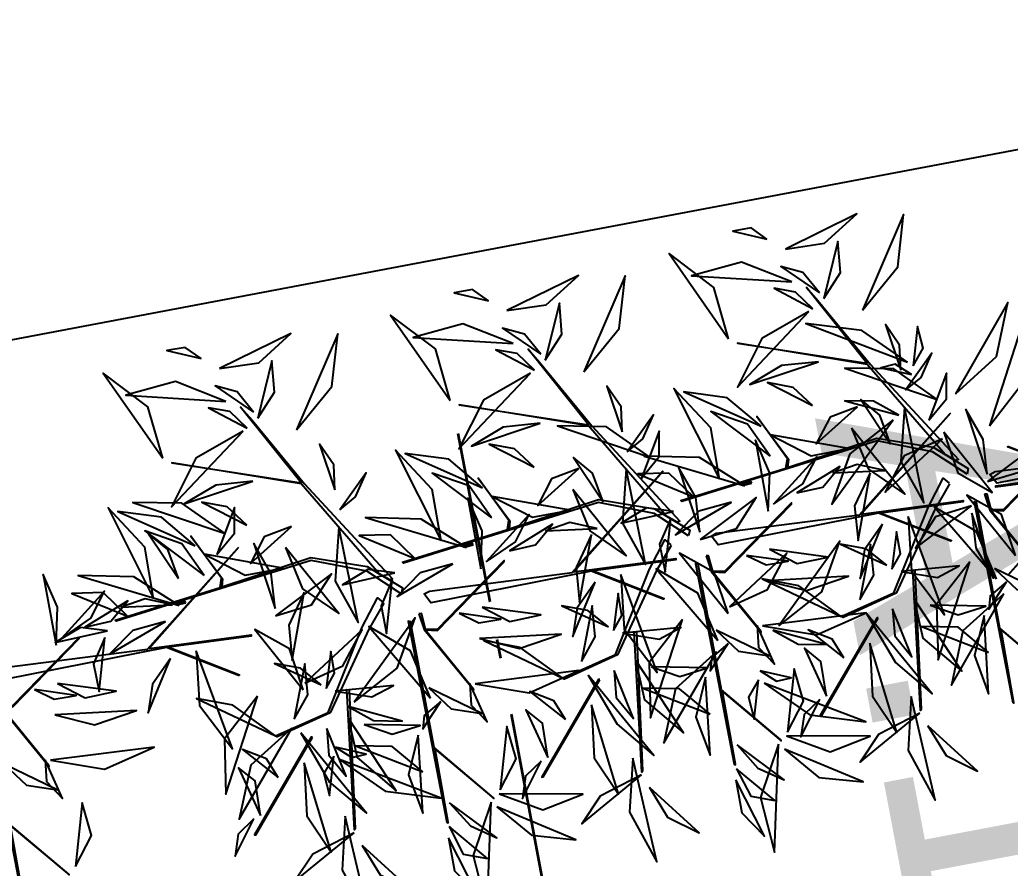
# Model space of a CAD drawing. Header units: centimetres. Extents: x 197412 to 267601, y -375791 to -305433.
# Drawn here: x 216574 to 218407, y -372605 to -371034 of the extents above; entities that cross this region are included whole.
import ezdxf

# ---------------------------------------------------------------- set-up
doc = ezdxf.new("R2010")
doc.units = ezdxf.units.CM
doc.linetypes.add('Style de ligne -6', pattern=[1.04164, 0.625, -0.20828, 0.06943, -0.13893])
doc.layers.add('3-BAT C-Niveau 0', color=250, linetype='Continuous')
doc.styles.add('Futura Std Book', font='')
doc.styles.get('Futura Std Book').set_extended_font_data('Futura Std Book')

# ---------------------------------------------------------------- blocks, each defined once
blk = doc.blocks.new('Groupe-227-1')
at = {"linetype": 'Continuous', "flags": 128}
for points in [[(13536.97, -49998.42), (13530.61, -49994.26), (13520.32, -49992.26), (13484.22, -50003.48), (13484.02, -50003.3), (13503.47, -49997.26), (13503.74, -49995.55), (13498.06, -49987.74), (13503.91, -49995.65), (13503.76, -49997.15), (13520.28, -49991.72), (13530.67, -49993.39), (13532.9, -49994.77), (13518.46, -49978.07), (13494.52, -49974.18), (13518.45, -49977.88), (13507.26, -49963.86), (13509.37, -49966.27), (13519.09, -49978.08), (13535.37, -49995.69), (13534.87, -49995.88), (13532.9, -49994.77), (13537.2, -49997.36)], [(13483.8, -50009.13), (13477.43, -50004.97), (13467.14, -50002.97), (13431.04, -50014.19), (13430.84, -50014.02), (13450.29, -50007.97), (13450.57, -50006.27), (13444.88, -49998.45), (13450.73, -50006.36), (13450.58, -50007.86), (13467.1, -50002.43), (13477.5, -50004.1), (13479.72, -50005.48), (13465.28, -49988.78), (13441.34, -49984.9), (13465.28, -49988.59), (13454.08, -49974.57), (13456.19, -49976.99), (13465.92, -49988.79), (13482.2, -50006.4), (13481.69, -50006.59), (13479.72, -50005.48), (13484.03, -50008.07)], [(13585.46, -49975.71), (13568.92, -49994.4), (13587.81, -49991.88), (13587.79, -49992.12), (13572.57, -49994.19), (13585.64, -49999.31), (13585.48, -49999.4), (13572.14, -49994.25), (13542.47, -50000.08), (13541.2, -49998.47), (13542.17, -49997.92), (13568.63, -49994.51), (13585.27, -49975.88)], [(13532.28, -49986.42), (13515.74, -50005.11), (13534.64, -50002.6), (13534.62, -50002.84), (13519.39, -50004.9), (13532.46, -50010.02), (13532.3, -50010.11), (13518.96, -50004.96), (13489.29, -50010.79), (13488.02, -50009.18), (13489, -50008.63), (13515.45, -50005.22), (13532.09, -49986.59)], [(13540.22, -50002.12), (13541.22, -50005.07), (13550.38, -50016.24), (13550.35, -50016.06), (13541.4, -50005.11), (13543.71, -50005.21), (13555.99, -49992.55), (13556.03, -49992.29), (13543.63, -50005.03), (13541.45, -50004.98), (13540.69, -50002.11)], [(13453.69, -50000.56), (13437.15, -50019.26), (13456.05, -50016.74), (13456.03, -50016.98), (13440.8, -50019.04), (13453.87, -50024.17), (13453.71, -50024.26), (13440.37, -50019.1), (13410.7, -50024.93), (13409.43, -50023.32), (13410.41, -50022.77), (13436.86, -50019.37), (13453.5, -50000.74)], [(13487.04, -50012.83), (13488.05, -50015.78), (13497.21, -50026.95), (13497.18, -50026.78), (13488.22, -50015.82), (13490.54, -50015.93), (13502.81, -50003.27), (13502.86, -50003), (13490.46, -50015.75), (13488.28, -50015.69), (13487.52, -50012.82)], [(13528.46, -50041.93), (13528.34, -50042.16), (13526.93, -50016.18), (13527.31, -50016.2)], [(13408.45, -50026.98), (13409.46, -50029.93), (13418.62, -50041.1), (13418.59, -50040.92), (13409.63, -50029.97), (13411.95, -50030.07), (13424.22, -50017.41), (13424.27, -50017.15), (13411.87, -50029.89), (13409.69, -50029.83), (13408.93, -50026.97)], [(13520.52, -50025), (13520.33, -50024.99), (13509.81, -50043.08), (13510.08, -50043.05)], [(13475.29, -50052.64), (13475.17, -50052.87), (13473.75, -50026.89), (13474.14, -50026.91)], [(13467.35, -50035.71), (13467.16, -50035.7), (13456.64, -50053.79), (13456.9, -50053.76)]]:
    blk.add_lwpolyline(points, close=True, dxfattribs=at)
for points in [[(13533.73, -50000.18), (13530.99, -50004.97), (13523.84, -50020.45), (13514.04, -50024.92), (13513.7, -50024.75), (13523.44, -50020.39), (13529.74, -50004.61), (13532.55, -49999.16), (13533.68, -50000.08)], [(13545.63, -50040.7), (13543.28, -50027.22), (13554.1, -50036.34), (13554.05, -50036.2), (13543.07, -50026.91), (13538.72, -50003.65), (13538.27, -50003.52), (13545.41, -50040.69), (13545.66, -50040.81), (13545.64, -50040.74)], [(13480.55, -50010.89), (13477.81, -50015.68), (13470.66, -50031.16), (13460.87, -50035.63), (13460.52, -50035.46), (13470.27, -50031.1), (13476.57, -50015.32), (13479.38, -50009.87), (13480.5, -50010.79)], [(13492.46, -50051.41), (13490.1, -50037.93), (13500.92, -50047.06), (13500.87, -50046.91), (13489.89, -50037.62), (13485.54, -50014.36), (13485.09, -50014.23), (13492.24, -50051.4), (13492.48, -50051.52), (13492.46, -50051.45)], [(13413.87, -50065.56), (13411.51, -50052.08), (13422.33, -50061.2), (13422.28, -50061.06), (13411.3, -50051.77), (13406.95, -50028.5), (13406.5, -50028.38), (13413.65, -50065.55), (13413.89, -50065.66), (13413.87, -50065.59)]]:
    blk.add_lwpolyline(points, dxfattribs=at)
at = {"linetype": 'Continuous'}
for points in [[(13503.35, -49956.72, -212.86), (13510.62, -49955.66, -209.91), (13516.58, -49950.25, -208.14), (13516.58, -49950.25, -208.14), (13503.35, -49956.72, -212.86)], [(13503.35, -49956.72, -212.86), (13510.62, -49955.66, -209.91), (13516.58, -49950.25, -208.14), (13516.58, -49950.25, -208.14), (13503.35, -49956.72, -212.86)], [(13517.6, -49968.08, -223.66), (13524.15, -49960.06, -222.36), (13525.22, -49950.31, -219.58), (13525.22, -49950.31, -219.58), (13517.6, -49968.08, -223.66)], [(13499.95, -49954.89, -211.21), (13497, -49952.83, -209.03), (13493.62, -49953.41, -206.71), (13493.62, -49953.41, -206.71), (13499.95, -49954.89, -211.21)], [(13499.95, -49954.89, -211.21), (13497, -49952.83, -209.03), (13493.62, -49953.41, -206.71), (13493.62, -49953.41, -206.71), (13499.95, -49954.89, -211.21)], [(13510.46, -49965.91, -232.48), (13513.53, -49961.11, -232.45), (13513.06, -49955.34, -231.83), (13513.06, -49955.34, -231.83), (13510.46, -49965.91, -232.48)], [(13492.84, -49973.34, -215.07), (13490.11, -49963.82, -213.8), (13481.84, -49957.58, -214.42), (13481.84, -49957.58, -214.42), (13492.84, -49973.34, -215.07)], [(13504.52, -49962.82, -228.35), (13495.21, -49959.15, -229.1), (13486, -49961.68, -232.12), (13486, -49961.68, -232.12), (13504.52, -49962.82, -228.35)], [(13450.17, -49967.43, -212.86), (13457.44, -49966.37, -209.91), (13463.4, -49960.96, -208.14), (13463.4, -49960.96, -208.14), (13450.17, -49967.43, -212.86)], [(13450.17, -49967.43, -212.86), (13457.44, -49966.37, -209.91), (13463.4, -49960.96, -208.14), (13463.4, -49960.96, -208.14), (13450.17, -49967.43, -212.86)], [(13464.42, -49978.79, -223.66), (13470.98, -49970.77, -222.36), (13472.05, -49961.02, -219.58), (13472.05, -49961.02, -219.58), (13464.42, -49978.79, -223.66)], [(13509.65, -49964.81, -232.75), (13506.59, -49961.07, -233.5), (13502.53, -49959.97, -235.42), (13502.53, -49959.97, -235.42), (13509.65, -49964.81, -232.75)], [(13446.78, -49965.6, -211.21), (13443.83, -49963.54, -209.03), (13440.44, -49964.12, -206.71), (13440.44, -49964.12, -206.71), (13446.78, -49965.6, -211.21)], [(13446.78, -49965.6, -211.21), (13443.83, -49963.54, -209.03), (13440.44, -49964.12, -206.71), (13440.44, -49964.12, -206.71), (13446.78, -49965.6, -211.21)], [(13508.44, -49967.78, -229.3), (13505.25, -49964.69, -228.25), (13501.3, -49963.99, -226.49), (13501.3, -49963.99, -226.49), (13508.44, -49967.78, -229.3)], [(13457.29, -49976.62, -232.48), (13460.35, -49971.82, -232.45), (13459.88, -49966.05, -231.83), (13459.88, -49966.05, -231.83), (13457.29, -49976.62, -232.48)], [(13439.66, -49984.05, -215.07), (13436.93, -49974.54, -213.8), (13428.66, -49968.29, -214.42), (13428.66, -49968.29, -214.42), (13439.66, -49984.05, -215.07)], [(13507.72, -49968.32, -228.97), (13499, -49973.32, -227.8), (13494.47, -49982.32, -227.09), (13494.47, -49982.32, -227.09), (13507.72, -49968.32, -228.97)], [(13583, -49973.15, -207.25), (13574.95, -49967.53, -205.29), (13565.88, -49967.36, -201.98), (13565.88, -49967.36, -201.98), (13583, -49973.15, -207.25)], [(13581.42, -49977, -215.21), (13584.69, -49973.05, -213.09), (13584.69, -49968.32, -210.46), (13584.69, -49968.32, -210.46), (13581.42, -49977, -215.21)], [(13451.34, -49973.53, -228.35), (13442.04, -49969.86, -229.1), (13432.82, -49972.39, -232.12), (13432.82, -49972.39, -232.12), (13451.34, -49973.53, -228.35)], [(13456.47, -49975.52, -232.75), (13453.41, -49971.78, -233.5), (13449.36, -49970.68, -235.42), (13449.36, -49970.68, -235.42), (13456.47, -49975.52, -232.75)], [(13524.7, -49979.18, -172.05), (13524.49, -49974.54, -171.7), (13521.87, -49970.7, -172.02), (13521.87, -49970.7, -172.02), (13524.7, -49979.18, -172.05)], [(13524.7, -49979.18, -172.05), (13524.49, -49974.54, -171.7), (13521.87, -49970.7, -172.02), (13521.87, -49970.7, -172.02), (13524.7, -49979.18, -172.05)], [(13574.33, -49981.43, -210.84), (13572.37, -49976.1, -209.98), (13568.83, -49973.21, -207.2), (13568.83, -49973.21, -207.2), (13574.33, -49981.43, -210.84)], [(13455.26, -49978.49, -229.3), (13452.07, -49975.4, -228.25), (13448.13, -49974.7, -226.49), (13448.13, -49974.7, -226.49), (13455.26, -49978.49, -229.3)], [(13525.59, -49982.88, -171.59), (13528.5, -49980.49, -169.03), (13530.46, -49976.03, -167.96), (13530.46, -49976.03, -167.96), (13525.59, -49982.88, -171.59)], [(13592.22, -49987.02, -200.44), (13591.51, -49980.61, -199.26), (13588.27, -49975, -200.49), (13588.27, -49975, -200.49), (13592.22, -49987.02, -200.44)], [(13509.5, -49977.59, -196.26), (13502.64, -49978.31, -195.05), (13496.78, -49981.79, -196.39), (13496.78, -49981.79, -196.39), (13509.5, -49977.59, -196.26)], [(13529.83, -49983.86, -207.25), (13521.77, -49978.24, -205.29), (13512.7, -49978.07, -201.98), (13512.7, -49978.07, -201.98), (13529.83, -49983.86, -207.25)], [(13454.54, -49979.03, -228.97), (13445.82, -49984.03, -227.8), (13441.3, -49993.04, -227.09), (13441.3, -49993.04, -227.09), (13454.54, -49979.03, -228.97)], [(13528.24, -49987.72, -215.21), (13531.51, -49983.76, -213.09), (13531.51, -49979.03, -210.46), (13531.51, -49979.03, -210.46), (13528.24, -49987.72, -215.21)], [(13471.53, -49989.89, -172.05), (13471.31, -49985.25, -171.7), (13468.7, -49981.42, -172.02), (13468.7, -49981.42, -172.02), (13471.53, -49989.89, -172.05)], [(13471.53, -49989.89, -172.05), (13471.31, -49985.25, -171.7), (13468.7, -49981.42, -172.02), (13468.7, -49981.42, -172.02), (13471.53, -49989.89, -172.05)], [(13508.38, -49985.73, -195.33), (13504.78, -49982.34, -195.1), (13500.05, -49981.46, -194.26), (13500.05, -49981.46, -194.26), (13508.38, -49985.73, -195.33)], [(13551.69, -49993.82, -183.78), (13551.98, -49986.79, -183.14), (13549.33, -49980.73, -184.94), (13549.33, -49980.73, -184.94), (13551.69, -49993.82, -183.78)], [(13592.29, -49988.37, -200.73), (13598.98, -49986.36, -197.34), (13602.69, -49980.57, -193.77), (13602.69, -49980.57, -193.77), (13592.29, -49988.37, -200.73)], [(13592.29, -49988.37, -200.73), (13598.98, -49986.36, -197.34), (13602.69, -49980.57, -193.77), (13602.69, -49980.57, -193.77), (13592.29, -49988.37, -200.73)], [(13491.16, -49999.33, -194.97), (13489.54, -49989.83, -192.57), (13482.74, -49982.53, -191.31), (13482.74, -49982.53, -191.31), (13491.16, -49999.33, -194.97)], [(13498.85, -49989.55, -201.48), (13492.59, -49984.25, -202.35), (13484.55, -49983.18, -201.76), (13484.55, -49983.18, -201.76), (13498.85, -49989.55, -201.48)], [(13521.15, -49992.14, -210.84), (13519.2, -49986.81, -209.98), (13515.65, -49983.92, -207.2), (13515.65, -49983.92, -207.2), (13521.15, -49992.14, -210.84)], [(13552.7, -49992.55, -176.88), (13558.12, -49988.82, -176.9), (13560.68, -49983.78, -174.04), (13560.68, -49983.78, -174.04), (13552.7, -49992.55, -176.88)], [(13573.26, -49986.32, -223.21), (13568.16, -49985.23, -222.61), (13563.73, -49986.76, -220.88), (13563.73, -49986.76, -220.88), (13573.26, -49986.32, -223.21)], [(13573.26, -49986.32, -223.21), (13568.16, -49985.23, -222.61), (13563.73, -49986.76, -220.88), (13563.73, -49986.76, -220.88), (13573.26, -49986.32, -223.21)], [(13472.42, -49993.59, -171.59), (13475.33, -49991.2, -169.03), (13477.28, -49986.74, -167.96), (13477.28, -49986.74, -167.96), (13472.42, -49993.59, -171.59)], [(13500.53, -49995.08, -207.16), (13496.36, -49989.15, -205.48), (13489.54, -49986.81, -203.83), (13489.54, -49986.81, -203.83), (13500.53, -49995.08, -207.16)], [(13500.53, -49995.08, -207.16), (13496.36, -49989.15, -205.48), (13489.54, -49986.81, -203.83), (13489.54, -49986.81, -203.83), (13500.53, -49995.08, -207.16)], [(13516.68, -49985.97, -184.69), (13511.62, -49987.88, -183.17), (13509.05, -49992.8, -181.63), (13509.05, -49992.8, -181.63), (13516.68, -49985.97, -184.69)], [(13525.41, -49986.01, -176.08), (13524.74, -49996.09, -174.79), (13529, -50003.72, -170.69), (13529, -50003.72, -170.69), (13525.41, -49986.01, -176.08)], [(13539.04, -49997.73, -200.44), (13538.34, -49991.32, -199.26), (13535.09, -49985.71, -200.49), (13535.09, -49985.71, -200.49), (13539.04, -49997.73, -200.44)], [(13557.01, -49990.47, -161.32), (13561.83, -49989.39, -161.24), (13564.94, -49985.57, -160.95), (13564.94, -49985.57, -160.95), (13557.01, -49990.47, -161.32)], [(13456.33, -49988.3, -196.26), (13449.46, -49989.02, -195.05), (13443.61, -49992.5, -196.39), (13443.61, -49992.5, -196.39), (13456.33, -49988.3, -196.26)], [(13515.57, -49989.87, -205.3), (13518.72, -49997.51, -204.92), (13525.44, -50002.1, -203.9), (13525.44, -50002.1, -203.9), (13515.57, -49989.87, -205.3)], [(13597.45, -50002.06, -210.57), (13594.86, -49994.49, -206.9), (13588.49, -49990.9, -202.54), (13588.49, -49990.9, -202.54), (13597.45, -50002.06, -210.57)], [(13451.24, -49998.01, -207.25), (13443.18, -49992.39, -205.29), (13434.11, -49992.22, -201.98), (13434.11, -49992.22, -201.98), (13451.24, -49998.01, -207.25)], [(13455.21, -49996.44, -195.33), (13451.6, -49993.05, -195.1), (13446.88, -49992.17, -194.26), (13446.88, -49992.17, -194.26), (13455.21, -49996.44, -195.33)], [(13498.52, -50004.53, -183.78), (13498.8, -49997.5, -183.14), (13496.15, -49991.44, -184.94), (13496.15, -49991.44, -184.94), (13498.52, -50004.53, -183.78)], [(13500.6, -49991.12, -188.89), (13508.1, -49994.99, -185.79), (13515.05, -49993.68, -181.22), (13515.05, -49993.68, -181.22), (13500.6, -49991.12, -188.89)], [(13539.11, -49999.08, -200.73), (13545.81, -49997.07, -197.34), (13549.51, -49991.29, -193.77), (13549.51, -49991.29, -193.77), (13539.11, -49999.08, -200.73)], [(13539.11, -49999.08, -200.73), (13545.81, -49997.07, -197.34), (13549.51, -49991.29, -193.77), (13549.51, -49991.29, -193.77), (13539.11, -49999.08, -200.73)], [(13437.98, -50010.04, -194.97), (13436.36, -50000.54, -192.57), (13429.56, -49993.24, -191.31), (13429.56, -49993.24, -191.31), (13437.98, -50010.04, -194.97)], [(13445.67, -50000.26, -201.48), (13439.41, -49994.97, -202.35), (13431.37, -49993.89, -201.76), (13431.37, -49993.89, -201.76), (13445.67, -50000.26, -201.48)], [(13449.65, -50001.86, -215.21), (13452.92, -49997.91, -213.09), (13452.92, -49993.18, -210.46), (13452.92, -49993.18, -210.46), (13449.65, -50001.86, -215.21)], [(13499.53, -50003.26, -176.88), (13504.94, -49999.53, -176.9), (13507.5, -49994.49, -174.04), (13507.5, -49994.49, -174.04), (13499.53, -50003.26, -176.88)], [(13495.87, -50000.59, -206.43), (13487.47, -49995.31, -204.4), (13477.21, -49995.05, -204.36), (13477.21, -49995.05, -204.36), (13495.87, -50000.59, -206.43)], [(13495.87, -50000.59, -206.43), (13487.47, -49995.31, -204.4), (13477.21, -49995.05, -204.36), (13477.21, -49995.05, -204.36), (13495.87, -50000.59, -206.43)], [(13503.83, -50001.19, -161.32), (13508.65, -50000.1, -161.24), (13511.77, -49996.28, -160.95), (13511.77, -49996.28, -160.95), (13503.83, -50001.19, -161.32)], [(13520.08, -49997.03, -223.21), (13514.98, -49995.94, -222.61), (13510.55, -49997.47, -220.88), (13510.55, -49997.47, -220.88), (13520.08, -49997.03, -223.21)], [(13520.08, -49997.03, -223.21), (13514.98, -49995.94, -222.61), (13510.55, -49997.47, -220.88), (13510.55, -49997.47, -220.88), (13520.08, -49997.03, -223.21)], [(13572.85, -49996.27, -228.81), (13569.53, -50001.01, -229.15), (13568.72, -50006.33, -227.32), (13568.72, -50006.33, -227.32), (13572.85, -49996.27, -228.81)], [(13577.62, -49994.86, -225.36), (13578.25, -50004.98, -224.7), (13584.33, -50013.02, -224), (13584.33, -50013.02, -224), (13577.62, -49994.86, -225.36)], [(13447.36, -50005.79, -207.16), (13443.18, -49999.87, -205.48), (13436.36, -49997.52, -203.83), (13436.36, -49997.52, -203.83), (13447.36, -50005.79, -207.16)], [(13447.36, -50005.79, -207.16), (13443.18, -49999.87, -205.48), (13436.36, -49997.52, -203.83), (13436.36, -49997.52, -203.83), (13447.36, -50005.79, -207.16)], [(13442.56, -50006.29, -210.84), (13440.61, -50000.95, -209.98), (13437.06, -49998.07, -207.2), (13437.06, -49998.07, -207.2), (13442.56, -50006.29, -210.84)], [(13463.51, -49996.68, -184.69), (13458.44, -49998.59, -183.17), (13455.88, -50003.51, -181.63), (13455.88, -50003.51, -181.63), (13463.51, -49996.68, -184.69)], [(13472.23, -49996.72, -176.08), (13471.56, -50006.8, -174.79), (13475.82, -50014.43, -170.69), (13475.82, -50014.43, -170.69), (13472.23, -49996.72, -176.08)], [(13486.33, -50002.59, -194.21), (13481.8, -49998.21, -192.81), (13476.04, -49998.36, -190.06), (13476.04, -49998.36, -190.06), (13486.33, -50002.59, -194.21)], [(13486.33, -50002.59, -194.21), (13481.8, -49998.21, -192.81), (13476.04, -49998.36, -190.06), (13476.04, -49998.36, -190.06), (13486.33, -50002.59, -194.21)], [(13519.02, -49998.15, -185.42), (13516.16, -50004.25, -185.31), (13516.8, -50010.72, -184.01), (13516.8, -50010.72, -184.01), (13519.02, -49998.15, -185.42)], [(13460.45, -50011.88, -200.44), (13459.75, -50005.46, -199.26), (13456.5, -49999.85, -200.49), (13456.5, -49999.85, -200.49), (13460.45, -50011.88, -200.44)], [(13497.12, -50000.07, -203.84), (13497.01, -49999.85, -203.87), (13495.33, -50000.3, -202.04), (13495.43, -50000.51, -202.02), (13497.12, -50000.07, -203.84)], [(13553.65, -50015.06, -204.31), (13561.64, -50008.76, -204.16), (13564.99, -49999.43, -202.67), (13564.99, -49999.43, -202.67), (13553.65, -50015.06, -204.31)], [(13447.42, -50001.83, -188.89), (13454.92, -50005.7, -185.79), (13461.88, -50004.4, -181.22), (13461.88, -50004.4, -181.22), (13447.42, -50001.83, -188.89)], [(13462.4, -50000.58, -205.3), (13465.55, -50008.22, -204.92), (13472.26, -50012.81, -203.9), (13472.26, -50012.81, -203.9), (13462.4, -50000.58, -205.3)], [(13544.27, -50012.77, -210.57), (13541.69, -50005.2, -206.9), (13535.31, -50001.61, -202.54), (13535.31, -50001.61, -202.54), (13544.27, -50012.77, -210.57)], [(13544.52, -50011.55, -217.22), (13551.6, -50008.36, -219.34), (13555.13, -50001.65, -221.55), (13555.13, -50001.65, -221.55), (13544.52, -50011.55, -217.22)], [(13551.94, -50000.91, -186.16), (13557.07, -50003.55, -185.75), (13562.81, -50002.34, -185.13), (13562.81, -50002.34, -185.13), (13551.94, -50000.91, -186.16)], [(13493.36, -50003.57, -199.98), (13487.33, -50005.24, -200.36), (13483.02, -50009.62, -199.46), (13483.02, -50009.62, -199.46), (13493.36, -50003.57, -199.98)], [(13547.72, -50002.04, -197.01), (13551.32, -50003.8, -196.39), (13555.39, -50003.11, -196.61), (13555.39, -50003.11, -196.61), (13547.72, -50002.04, -197.01)], [(13589, -50003.21, -220.85), (13582.85, -50011.13, -221.31), (13583.13, -50021.39, -222.56), (13583.13, -50021.39, -222.56), (13589, -50003.21, -220.85)], [(13419.93, -50018.68, -183.78), (13420.21, -50011.64, -183.14), (13417.56, -50005.59, -184.94), (13417.56, -50005.59, -184.94), (13419.93, -50018.68, -183.78)], [(13460.52, -50013.23, -200.73), (13467.22, -50011.21, -197.34), (13470.92, -50005.43, -193.77), (13470.92, -50005.43, -193.77), (13460.52, -50013.23, -200.73)], [(13460.52, -50013.23, -200.73), (13467.22, -50011.21, -197.34), (13470.92, -50005.43, -193.77), (13470.92, -50005.43, -193.77), (13460.52, -50013.23, -200.73)], [(13482.63, -50005.29, -183.73), (13477.63, -50004.65, -181.29), (13472.95, -50007.47, -179.52), (13472.95, -50007.47, -179.52), (13482.63, -50005.29, -183.73)], [(13524.45, -50005.57, -225.36), (13525.08, -50015.69, -224.7), (13531.16, -50023.73, -224), (13531.16, -50023.73, -224), (13524.45, -50005.57, -225.36)], [(13542.41, -50017.77, -178.9), (13538.7, -50009, -176.01), (13530.97, -50004.52, -172.29), (13530.97, -50004.52, -172.29), (13542.41, -50017.77, -178.9)], [(13542.41, -50017.77, -178.9), (13538.7, -50009, -176.01), (13530.97, -50004.52, -172.29), (13530.97, -50004.52, -172.29), (13542.41, -50017.77, -178.9)], [(13442.7, -50011.3, -206.43), (13434.29, -50006.02, -204.4), (13424.04, -50005.76, -204.36), (13424.04, -50005.76, -204.36), (13442.7, -50011.3, -206.43)], [(13442.7, -50011.3, -206.43), (13434.29, -50006.02, -204.4), (13424.04, -50005.76, -204.36), (13424.04, -50005.76, -204.36), (13442.7, -50011.3, -206.43)], [(13482.14, -50006.54, -183.47), (13480.06, -50011.38, -183.7), (13481.07, -50016.5, -184.07), (13481.07, -50016.5, -184.07), (13482.14, -50006.54, -183.47)], [(13482.14, -50006.54, -183.47), (13480.06, -50011.38, -183.7), (13481.07, -50016.5, -184.07), (13481.07, -50016.5, -184.07), (13482.14, -50006.54, -183.47)], [(13519.67, -50006.99, -228.81), (13516.35, -50011.72, -229.15), (13515.54, -50017.04, -227.32), (13515.54, -50017.04, -227.32), (13519.67, -50006.99, -228.81)], [(13551.45, -50006.73, -247.3), (13558.81, -50008.56, -244.69), (13566.57, -50005.91, -243.35), (13566.57, -50005.91, -243.35), (13551.45, -50006.73, -247.3)], [(13551.45, -50006.73, -247.3), (13558.81, -50008.56, -244.69), (13566.57, -50005.91, -243.35), (13566.57, -50005.91, -243.35), (13551.45, -50006.73, -247.3)], [(13420.94, -50017.41, -176.88), (13426.35, -50013.68, -176.9), (13428.91, -50008.63, -174.04), (13428.91, -50008.63, -174.04), (13420.94, -50017.41, -176.88)], [(13433.15, -50013.3, -194.21), (13428.62, -50008.93, -192.81), (13422.87, -50009.07, -190.06), (13422.87, -50009.07, -190.06), (13433.15, -50013.3, -194.21)], [(13433.15, -50013.3, -194.21), (13428.62, -50008.93, -192.81), (13422.87, -50009.07, -190.06), (13422.87, -50009.07, -190.06), (13433.15, -50013.3, -194.21)], [(13465.84, -50008.86, -185.42), (13462.98, -50014.96, -185.31), (13463.62, -50021.43, -184.01), (13463.62, -50021.43, -184.01), (13465.84, -50008.86, -185.42)], [(13523.06, -50015.97, -202.35), (13524.65, -50013.15, -200.21), (13523.94, -50009.1, -199.09), (13523.94, -50009.1, -199.09), (13523.06, -50015.97, -202.35)], [(13595.3, -50009.15, -220.09), (13587.7, -50016.02, -220.53), (13585.6, -50026.03, -219.34), (13585.6, -50026.03, -219.34), (13595.3, -50009.15, -220.09)], [(13425.24, -50015.33, -161.32), (13430.06, -50014.24, -161.24), (13433.18, -50010.43, -160.95), (13433.18, -50010.43, -160.95), (13425.24, -50015.33, -161.32)], [(13441.49, -50011.18, -223.21), (13436.39, -50010.08, -222.61), (13431.96, -50011.61, -220.88), (13431.96, -50011.61, -220.88), (13441.49, -50011.18, -223.21)], [(13441.49, -50011.18, -223.21), (13436.39, -50010.08, -222.61), (13431.96, -50011.61, -220.88), (13431.96, -50011.61, -220.88), (13441.49, -50011.18, -223.21)], [(13443.94, -50010.79, -203.84), (13443.84, -50010.56, -203.87), (13442.16, -50011.01, -202.04), (13442.26, -50011.22, -202.02), (13443.94, -50010.79, -203.84)], [(13494.55, -50012.75, -197.01), (13498.14, -50014.52, -196.39), (13502.21, -50013.82, -196.61), (13502.21, -50013.82, -196.61), (13494.55, -50012.75, -197.01)], [(13498.76, -50011.62, -186.16), (13503.9, -50014.26, -185.75), (13509.63, -50013.05, -185.13), (13509.63, -50013.05, -185.13), (13498.76, -50011.62, -186.16)], [(13522.16, -50015.27, -202.12), (13518.33, -50012.23, -201.54), (13513.54, -50011.36, -202.14), (13513.54, -50011.36, -202.14), (13522.16, -50015.27, -202.12)], [(13517.15, -50021.67, -199.77), (13519.71, -50017.1, -197.57), (13519.13, -50011.39, -196.35), (13519.13, -50011.39, -196.35), (13517.15, -50021.67, -199.77)], [(13550.66, -50015.1, -179.52), (13560.65, -50016.77, -178.73), (13569.83, -50012.65, -177.91), (13569.83, -50012.65, -177.91), (13550.66, -50015.1, -179.52)], [(13440.19, -50014.28, -199.98), (13434.15, -50015.95, -200.36), (13429.84, -50020.33, -199.46), (13429.84, -50020.33, -199.46), (13440.19, -50014.28, -199.98)], [(13475.06, -50029.2, -204.31), (13483.05, -50022.91, -204.16), (13486.4, -50013.57, -202.67), (13486.4, -50013.57, -202.67), (13475.06, -50029.2, -204.31)], [(13535.82, -50013.92, -220.85), (13529.67, -50021.85, -221.31), (13529.95, -50032.1, -222.56), (13529.95, -50032.1, -222.56), (13535.82, -50013.92, -220.85)], [(13429.45, -50016, -183.73), (13424.46, -50015.36, -181.29), (13419.77, -50018.19, -179.52), (13419.77, -50018.19, -179.52), (13429.45, -50016, -183.73)], [(13465.68, -50026.92, -210.57), (13463.1, -50019.35, -206.9), (13456.72, -50015.76, -202.54), (13456.72, -50015.76, -202.54), (13465.68, -50026.92, -210.57)], [(13465.93, -50025.69, -217.22), (13473.01, -50022.51, -219.34), (13476.54, -50015.79, -221.55), (13476.54, -50015.79, -221.55), (13465.93, -50025.69, -217.22)], [(13489.23, -50028.48, -178.9), (13485.52, -50019.71, -176.01), (13477.8, -50015.23, -172.29), (13477.8, -50015.23, -172.29), (13489.23, -50028.48, -178.9)], [(13489.23, -50028.48, -178.9), (13485.52, -50019.71, -176.01), (13477.8, -50015.23, -172.29), (13477.8, -50015.23, -172.29), (13489.23, -50028.48, -178.9)], [(13498.27, -50017.44, -247.3), (13505.63, -50019.27, -244.69), (13513.39, -50016.62, -243.35), (13513.39, -50016.62, -243.35), (13498.27, -50017.44, -247.3)], [(13498.27, -50017.44, -247.3), (13505.63, -50019.27, -244.69), (13513.39, -50016.62, -243.35), (13513.39, -50016.62, -243.35), (13498.27, -50017.44, -247.3)], [(13524.77, -50016.43, -198.87), (13531.51, -50017.54, -195.41), (13535.51, -50015.4, -190.33), (13535.51, -50015.4, -190.33), (13524.77, -50016.43, -198.87)], [(13542.08, -50015.86, -207.06), (13546.19, -50019.74, -208.24), (13551.9, -50020.6, -209.24), (13551.9, -50020.6, -209.24), (13542.08, -50015.86, -207.06)], [(13549.67, -50015.02, -179.83), (13549.92, -50019.06, -178.67), (13552.89, -50022.16, -177.99), (13552.89, -50022.16, -177.99), (13549.67, -50015.02, -179.83)], [(13552.56, -50015.86, -204.62), (13557.24, -50018.49, -205.07), (13562.55, -50018.56, -204.23), (13562.55, -50018.56, -204.23), (13552.56, -50015.86, -204.62)], [(13428.96, -50017.25, -183.47), (13426.88, -50022.09, -183.7), (13427.9, -50027.21, -184.07), (13427.9, -50027.21, -184.07), (13428.96, -50017.25, -183.47)], [(13428.96, -50017.25, -183.47), (13426.88, -50022.09, -183.7), (13427.9, -50027.21, -184.07), (13427.9, -50027.21, -184.07), (13428.96, -50017.25, -183.47)], [(13513.7, -50024.75, -197.23), (13505.82, -50019.08, -194.28), (13499.08, -50017.81, -188.42), (13499.08, -50017.81, -188.42), (13513.7, -50024.75, -197.23)], [(13544.28, -50018.35, -177.75), (13541.25, -50020.94, -175.38), (13540.99, -50023.42, -172.12), (13540.99, -50023.42, -172.12), (13544.28, -50018.35, -177.75)], [(13445.86, -50019.72, -225.36), (13446.49, -50029.84, -224.7), (13452.57, -50037.87, -224), (13452.57, -50037.87, -224), (13445.86, -50019.72, -225.36)], [(13469.89, -50026.68, -202.35), (13471.47, -50023.86, -200.21), (13470.76, -50019.82, -199.09), (13470.76, -50019.82, -199.09), (13469.89, -50026.68, -202.35)], [(13542.12, -50019.86, -220.09), (13534.53, -50026.73, -220.53), (13532.42, -50036.74, -219.34), (13532.42, -50036.74, -219.34), (13542.12, -50019.86, -220.09)], [(13441.08, -50021.13, -228.81), (13437.76, -50025.86, -229.15), (13436.95, -50031.18, -227.32), (13436.95, -50031.18, -227.32), (13441.08, -50021.13, -228.81)], [(13468.98, -50025.98, -202.12), (13465.15, -50022.94, -201.54), (13460.36, -50022.08, -202.14), (13460.36, -50022.08, -202.14), (13468.98, -50025.98, -202.12)], [(13463.97, -50032.38, -199.77), (13466.53, -50027.82, -197.57), (13465.95, -50022.1, -196.35), (13465.95, -50022.1, -196.35), (13463.97, -50032.38, -199.77)], [(13527.12, -50021.4, -233.25), (13528.79, -50028.77, -238.65), (13536.01, -50034.89, -241.93), (13536.01, -50034.89, -241.93), (13527.12, -50021.4, -233.25)], [(13497.49, -50025.82, -179.52), (13507.47, -50027.48, -178.73), (13516.65, -50023.37, -177.91), (13516.65, -50023.37, -177.91), (13497.49, -50025.82, -179.52)], [(13523.2, -50023.35, -207.72), (13523.58, -50028.32, -206.62), (13526.77, -50032.22, -205.86), (13526.77, -50032.22, -205.86), (13523.2, -50023.35, -207.72)], [(13530.13, -50022.66, -229.03), (13535.33, -50024.45, -227.48), (13540.47, -50022.83, -225.66), (13540.47, -50022.83, -225.66), (13530.13, -50022.66, -229.03)], [(13550.25, -50023.39, -212.09), (13553.25, -50025.32, -209.87), (13555.93, -50024.68, -207.1), (13555.93, -50024.68, -207.1), (13550.25, -50023.39, -212.09)], [(13550.25, -50023.39, -212.09), (13553.25, -50025.32, -209.87), (13555.93, -50024.68, -207.1), (13555.93, -50024.68, -207.1), (13550.25, -50023.39, -212.09)], [(13555.27, -50034.74, -181.99), (13558.26, -50029, -181.12), (13556.54, -50023.01, -179.03), (13556.54, -50023.01, -179.03), (13555.27, -50034.74, -181.99)], [(13420.17, -50025.76, -186.16), (13425.31, -50028.41, -185.75), (13431.04, -50027.19, -185.13), (13431.04, -50027.19, -185.13), (13420.17, -50025.76, -186.16)], [(13496.5, -50025.73, -179.83), (13496.75, -50029.78, -178.67), (13499.71, -50032.87, -177.99), (13499.71, -50032.87, -177.99), (13496.5, -50025.73, -179.83)], [(13518.39, -50024.19, -210.1), (13523.73, -50033.28, -209.96), (13530.53, -50039.06, -205.95), (13530.53, -50039.06, -205.95), (13518.39, -50024.19, -210.1)], [(13540.12, -50024.58, -200.41), (13538.34, -50031.97, -200.32), (13540.97, -50039.04, -200.54), (13540.97, -50039.04, -200.54), (13540.12, -50024.58, -200.41)], [(13549.91, -50025.05, -213.12), (13548.07, -50028.29, -210.71), (13549.11, -50032.34, -208.62), (13549.11, -50032.34, -208.62), (13549.91, -50025.05, -213.12)], [(13549.91, -50025.05, -213.12), (13548.07, -50028.29, -210.71), (13549.11, -50032.34, -208.62), (13549.11, -50032.34, -208.62), (13549.91, -50025.05, -213.12)], [(13550.97, -50025.7, -212.64), (13559.43, -50031.55, -211.07), (13569.76, -50032.86, -212.06), (13569.76, -50032.86, -212.06), (13550.97, -50025.7, -212.64)], [(13550.97, -50025.7, -212.64), (13559.43, -50031.55, -211.07), (13569.76, -50032.86, -212.06), (13569.76, -50032.86, -212.06), (13550.97, -50025.7, -212.64)], [(13415.96, -50026.89, -197.01), (13419.55, -50028.66, -196.39), (13423.62, -50027.96, -196.61), (13423.62, -50027.96, -196.61), (13415.96, -50026.89, -197.01)], [(13471.6, -50027.14, -198.87), (13478.33, -50028.25, -195.41), (13482.34, -50026.11, -190.33), (13482.34, -50026.11, -190.33), (13471.6, -50027.14, -198.87)], [(13488.9, -50026.57, -207.06), (13493.02, -50030.45, -208.24), (13498.72, -50031.31, -209.24), (13498.72, -50031.31, -209.24), (13488.9, -50026.57, -207.06)], [(13514.19, -50032.42, -218.46), (13512.04, -50028.97, -216.39), (13507.6, -50027.24, -215.43), (13507.6, -50027.24, -215.43), (13514.19, -50032.42, -218.46)], [(13540.96, -50031.4, -189.87), (13535.3, -50026.71, -186.93), (13528.53, -50026.59, -183.27), (13528.53, -50026.59, -183.27), (13540.96, -50031.4, -189.87)], [(13460.52, -50035.46, -197.23), (13452.65, -50029.79, -194.28), (13445.91, -50028.52, -188.42), (13445.91, -50028.52, -188.42), (13460.52, -50035.46, -197.23)], [(13457.23, -50028.07, -220.85), (13451.08, -50035.99, -221.31), (13451.36, -50046.25, -222.56), (13451.36, -50046.25, -222.56), (13457.23, -50028.07, -220.85)], [(13491.1, -50029.06, -177.75), (13488.07, -50031.65, -175.38), (13487.81, -50034.13, -172.12), (13487.81, -50034.13, -172.12), (13491.1, -50029.06, -177.75)], [(13419.68, -50031.58, -247.3), (13427.04, -50033.41, -244.69), (13434.8, -50030.76, -243.35), (13434.8, -50030.76, -243.35), (13419.68, -50031.58, -247.3)], [(13419.68, -50031.58, -247.3), (13427.04, -50033.41, -244.69), (13434.8, -50030.76, -243.35), (13434.8, -50030.76, -243.35), (13419.68, -50031.58, -247.3)], [(13473.96, -50030.01, -204.62), (13478.65, -50032.63, -205.07), (13483.96, -50032.71, -204.23), (13483.96, -50032.71, -204.23), (13473.96, -50030.01, -204.62)], [(13510.95, -50039.47, -202.5), (13509.93, -50033.07, -200.11), (13506.88, -50030.65, -195.35), (13506.88, -50030.65, -195.35), (13510.95, -50039.47, -202.5)], [(13518.99, -50029.71, -221.24), (13519.49, -50039.52, -218.96), (13523.99, -50046.24, -214.31), (13523.99, -50046.24, -214.31), (13518.99, -50029.71, -221.24)], [(13473.95, -50032.11, -233.25), (13475.62, -50039.48, -238.65), (13482.84, -50045.6, -241.93), (13482.84, -50045.6, -241.93), (13473.95, -50032.11, -233.25)], [(13463.53, -50034.01, -220.09), (13455.94, -50040.87, -220.53), (13453.83, -50050.89, -219.34), (13453.83, -50050.89, -219.34), (13463.53, -50034.01, -220.09)], [(13465.22, -50034.9, -210.1), (13470.55, -50043.99, -209.96), (13477.35, -50049.77, -205.95), (13477.35, -50049.77, -205.95), (13465.22, -50034.9, -210.1)], [(13470.02, -50034.07, -207.72), (13470.4, -50039.03, -206.62), (13473.6, -50042.93, -205.86), (13473.6, -50042.93, -205.86), (13470.02, -50034.07, -207.72)], [(13476.95, -50033.37, -229.03), (13482.15, -50035.16, -227.48), (13487.29, -50033.55, -225.66), (13487.29, -50033.55, -225.66), (13476.95, -50033.37, -229.03)], [(13502.09, -50045.45, -181.99), (13505.09, -50039.72, -181.12), (13503.36, -50033.72, -179.03), (13503.36, -50033.72, -179.03), (13502.09, -50045.45, -181.99)], [(13486.94, -50035.29, -200.41), (13485.16, -50042.68, -200.32), (13487.79, -50049.75, -200.54), (13487.79, -50049.75, -200.54), (13486.94, -50035.29, -200.41)], [(13555.1, -50035.44, -182.25), (13563.18, -50038.41, -178.08), (13570.56, -50035.5, -173.29), (13570.56, -50035.5, -173.29), (13555.1, -50035.44, -182.25)], [(13418.9, -50039.96, -179.52), (13428.88, -50041.62, -178.73), (13438.06, -50037.51, -177.91), (13438.06, -50037.51, -177.91), (13418.9, -50039.96, -179.52)], [(13461.01, -50043.14, -218.46), (13458.86, -50039.68, -216.39), (13454.42, -50037.95, -215.43), (13454.42, -50037.95, -215.43), (13461.01, -50043.14, -218.46)], [(13471.66, -50037.54, -212.09), (13474.66, -50039.46, -209.87), (13477.34, -50038.83, -207.1), (13477.34, -50038.83, -207.1), (13471.66, -50037.54, -212.09)], [(13471.66, -50037.54, -212.09), (13474.66, -50039.46, -209.87), (13477.34, -50038.83, -207.1), (13477.34, -50038.83, -207.1), (13471.66, -50037.54, -212.09)], [(13487.78, -50042.11, -189.87), (13482.12, -50037.42, -186.93), (13475.35, -50037.3, -183.27), (13475.35, -50037.3, -183.27), (13487.78, -50042.11, -189.87)], [(13545.94, -50037.12, -186.97), (13549.79, -50041.42, -187.38), (13554.67, -50043.59, -185.5), (13554.67, -50043.59, -185.5), (13545.94, -50037.12, -186.97)], [(13553.6, -50036.99, -186.41), (13550.3, -50046.86, -187.61), (13552.87, -50056.96, -186.97), (13552.87, -50056.96, -186.97), (13553.6, -50036.99, -186.41)], [(13554.7, -50037.89, -186.4), (13561.08, -50043.14, -186.75), (13569.28, -50043.98, -187), (13569.28, -50043.98, -187), (13554.7, -50037.89, -186.4)], [(13417.91, -50039.88, -179.83), (13418.15, -50043.92, -178.67), (13421.12, -50047.01, -177.99), (13421.12, -50047.01, -177.99), (13417.91, -50039.88, -179.83)], [(13465.81, -50040.42, -221.24), (13466.32, -50050.23, -218.96), (13470.82, -50056.95, -214.31), (13470.82, -50056.95, -214.31), (13465.81, -50040.42, -221.24)], [(13471.32, -50039.19, -213.12), (13469.48, -50042.43, -210.71), (13470.52, -50046.49, -208.62), (13470.52, -50046.49, -208.62), (13471.32, -50039.19, -213.12)], [(13471.32, -50039.19, -213.12), (13469.48, -50042.43, -210.71), (13470.52, -50046.49, -208.62), (13470.52, -50046.49, -208.62), (13471.32, -50039.19, -213.12)], [(13472.38, -50039.84, -212.64), (13480.84, -50045.69, -211.07), (13491.17, -50047, -212.06), (13491.17, -50047, -212.06), (13472.38, -50039.84, -212.64)], [(13472.38, -50039.84, -212.64), (13480.84, -50045.69, -211.07), (13491.17, -50047, -212.06), (13491.17, -50047, -212.06), (13472.38, -50039.84, -212.64)], [(13509.71, -50040.11, -211.6), (13506.82, -50042.92, -211.07), (13506.24, -50047.02, -211.1), (13506.24, -50047.02, -211.1), (13509.71, -50040.11, -211.6)], [(13526.63, -50039.57, -223.19), (13526.07, -50049.57, -225.59), (13531.09, -50058.74, -225.79), (13531.09, -50058.74, -225.79), (13526.63, -50039.57, -223.19)], [(13526.63, -50039.57, -223.19), (13526.07, -50049.57, -225.59), (13531.09, -50058.74, -225.79), (13531.09, -50058.74, -225.79), (13526.63, -50039.57, -223.19)], [(13410.31, -50040.71, -207.06), (13414.43, -50044.6, -208.24), (13420.13, -50045.46, -209.24), (13420.13, -50045.46, -209.24), (13410.31, -50040.71, -207.06)], [(13457.78, -50050.18, -202.5), (13456.75, -50043.78, -200.11), (13453.7, -50041.36, -195.35), (13453.7, -50041.36, -195.35), (13457.78, -50050.18, -202.5)], [(13545.82, -50041.53, -174.58), (13548.47, -50046.61, -172.2), (13552.96, -50047.43, -168.43), (13552.96, -50047.43, -168.43), (13545.82, -50041.53, -174.58)], [(13528.26, -50042.65, -214.21), (13520.59, -50046.62, -211.43), (13517.2, -50051.7, -206.15), (13517.2, -50051.7, -206.15), (13528.26, -50042.65, -214.21)], [(13545.69, -50043.6, -174.84), (13546.84, -50049.72, -175.45), (13551.01, -50054.04, -176.76), (13551.01, -50054.04, -176.76), (13545.69, -50043.6, -174.84)], [(13529.74, -50045, -215.73), (13533.09, -50050.48, -216.78), (13538.92, -50053.41, -215.22), (13538.92, -50053.41, -215.22), (13529.74, -50045, -215.73)], [(13529.74, -50045, -215.73), (13533.09, -50050.48, -216.78), (13538.92, -50053.41, -215.22), (13538.92, -50053.41, -215.22), (13529.74, -50045, -215.73)], [(13492.76, -50047.83, -186.97), (13496.61, -50052.13, -187.38), (13501.5, -50054.3, -185.5), (13501.5, -50054.3, -185.5), (13492.76, -50047.83, -186.97)], [(13500.43, -50047.7, -186.41), (13497.12, -50057.57, -187.61), (13499.69, -50067.67, -186.97), (13499.69, -50067.67, -186.97), (13500.43, -50047.7, -186.41)], [(13501.93, -50046.15, -182.25), (13510, -50049.12, -178.08), (13517.38, -50046.21, -173.29), (13517.38, -50046.21, -173.29), (13501.93, -50046.15, -182.25)], [(13423.5, -50059.6, -181.99), (13426.5, -50053.86, -181.12), (13424.77, -50047.86, -179.03), (13424.77, -50047.86, -179.03), (13423.5, -50059.6, -181.99)], [(13501.52, -50048.6, -186.4), (13507.9, -50053.85, -186.75), (13516.11, -50054.69, -187), (13516.11, -50054.69, -187), (13501.52, -50048.6, -186.4)], [(13456.54, -50050.82, -211.6), (13453.65, -50053.63, -211.07), (13453.07, -50057.73, -211.1), (13453.07, -50057.73, -211.1), (13456.54, -50050.82, -211.6)], [(13473.45, -50050.28, -223.19), (13472.89, -50060.28, -225.59), (13477.91, -50069.45, -225.79), (13477.91, -50069.45, -225.79), (13473.45, -50050.28, -223.19)], [(13473.45, -50050.28, -223.19), (13472.89, -50060.28, -225.59), (13477.91, -50069.45, -225.79), (13477.91, -50069.45, -225.79), (13473.45, -50050.28, -223.19)], [(13492.64, -50052.24, -174.58), (13495.29, -50057.32, -172.2), (13499.79, -50058.14, -168.43), (13499.79, -50058.14, -168.43), (13492.64, -50052.24, -174.58)], [(13475.08, -50053.37, -214.21), (13467.41, -50057.33, -211.43), (13464.02, -50062.41, -206.15), (13464.02, -50062.41, -206.15), (13475.08, -50053.37, -214.21)], [(13492.52, -50054.31, -174.84), (13493.66, -50060.43, -175.45), (13497.83, -50064.75, -176.76), (13497.83, -50064.75, -176.76), (13492.52, -50054.31, -174.84)], [(13476.56, -50055.71, -215.73), (13479.91, -50061.19, -216.78), (13485.74, -50064.12, -215.22), (13485.74, -50064.12, -215.22), (13476.56, -50055.71, -215.73)], [(13476.56, -50055.71, -215.73), (13479.91, -50061.19, -216.78), (13485.74, -50064.12, -215.22), (13485.74, -50064.12, -215.22), (13476.56, -50055.71, -215.73)]]:
    blk.add_polyline3d(points, dxfattribs=at)
blk = doc.blocks.new('Groupe-228-1')
at = {"linetype": 'Continuous', "flags": 128}
for points in [[(13588.5, -49987.01), (13582.14, -49982.85), (13571.85, -49980.85), (13535.75, -49992.07), (13535.55, -49991.9), (13555, -49985.86), (13555.27, -49984.15), (13549.59, -49976.34), (13555.44, -49984.24), (13555.29, -49985.75), (13571.81, -49980.31), (13582.21, -49981.98), (13584.43, -49983.37), (13569.99, -49966.67), (13546.05, -49962.78), (13569.98, -49966.47), (13558.79, -49952.45), (13560.9, -49954.87), (13570.62, -49966.67), (13586.9, -49984.28), (13586.4, -49984.47), (13584.43, -49983.37), (13588.73, -49985.96)], [(13636.99, -49964.3), (13620.45, -49983), (13639.34, -49980.48), (13639.33, -49980.72), (13624.1, -49982.78), (13637.17, -49987.91), (13637.01, -49987.99), (13623.67, -49982.84), (13594, -49988.67), (13592.73, -49987.06), (13593.7, -49986.51), (13620.16, -49983.11), (13636.8, -49964.48)], [(13591.75, -49990.71), (13592.75, -49993.67), (13601.92, -50004.84), (13601.88, -50004.66), (13592.93, -49993.7), (13595.24, -49993.81), (13607.52, -49981.15), (13607.57, -49980.88), (13595.16, -49993.63), (13592.99, -49993.57), (13592.22, -49990.7)], [(13596.18, -50005.56), (13612.72, -49986.87), (13593.82, -49989.38), (13593.84, -49989.14), (13609.07, -49987.08), (13596, -49981.95), (13596.16, -49981.87), (13609.49, -49987.02), (13639.17, -49981.19), (13640.43, -49982.8), (13639.46, -49983.35), (13613.01, -49986.76), (13596.37, -50005.39)], [(13579.99, -50030.53), (13579.87, -50030.75), (13578.46, -50004.77), (13578.84, -50004.79)], [(13572.05, -50013.59), (13571.86, -50013.58), (13561.34, -50031.67), (13561.61, -50031.64)]]:
    blk.add_lwpolyline(points, close=True, dxfattribs=at)
for points in [[(13585.26, -49988.78), (13582.52, -49993.57), (13575.37, -50009.05), (13565.57, -50013.52), (13565.23, -50013.34), (13574.97, -50008.98), (13581.28, -49993.2), (13584.08, -49987.76), (13585.21, -49988.68)], [(13597.16, -50029.3), (13594.81, -50015.82), (13605.63, -50024.94), (13605.58, -50024.8), (13594.6, -50015.5), (13590.25, -49992.24), (13589.8, -49992.12), (13596.95, -50029.29), (13597.19, -50029.4), (13597.17, -50029.33)]]:
    blk.add_lwpolyline(points, dxfattribs=at)
at = {"linetype": 'Continuous'}
for points in [[(13554.88, -49945.32, -212.86), (13562.15, -49944.25, -209.91), (13568.11, -49938.84, -208.14), (13568.11, -49938.84, -208.14), (13554.88, -49945.32, -212.86)], [(13554.88, -49945.32, -212.86), (13562.15, -49944.25, -209.91), (13568.11, -49938.84, -208.14), (13568.11, -49938.84, -208.14), (13554.88, -49945.32, -212.86)], [(13569.13, -49956.67, -223.66), (13575.69, -49948.65, -222.36), (13576.75, -49938.91, -219.58), (13576.75, -49938.91, -219.58), (13569.13, -49956.67, -223.66)], [(13551.48, -49943.49, -211.21), (13548.53, -49941.42, -209.03), (13545.15, -49942, -206.71), (13545.15, -49942, -206.71), (13551.48, -49943.49, -211.21)], [(13551.48, -49943.49, -211.21), (13548.53, -49941.42, -209.03), (13545.15, -49942, -206.71), (13545.15, -49942, -206.71), (13551.48, -49943.49, -211.21)], [(13561.99, -49954.5, -232.48), (13565.06, -49949.7, -232.45), (13564.59, -49943.93, -231.83), (13564.59, -49943.93, -231.83), (13561.99, -49954.5, -232.48)], [(13544.37, -49961.94, -215.07), (13541.64, -49952.42, -213.8), (13533.37, -49946.17, -214.42), (13533.37, -49946.17, -214.42), (13544.37, -49961.94, -215.07)], [(13556.05, -49951.41, -228.35), (13546.74, -49947.74, -229.1), (13537.53, -49950.27, -232.12), (13537.53, -49950.27, -232.12), (13556.05, -49951.41, -228.35)], [(13561.18, -49953.41, -232.75), (13558.12, -49949.66, -233.5), (13554.06, -49948.57, -235.42), (13554.06, -49948.57, -235.42), (13561.18, -49953.41, -232.75)], [(13559.97, -49956.37, -229.3), (13556.78, -49953.28, -228.25), (13552.83, -49952.59, -226.49), (13552.83, -49952.59, -226.49), (13559.97, -49956.37, -229.3)], [(13586.34, -49972.12, -220.09), (13593.93, -49965.25, -220.53), (13596.04, -49955.23, -219.34), (13596.04, -49955.23, -219.34), (13586.34, -49972.12, -220.09)], [(13559.25, -49956.91, -228.97), (13550.53, -49961.91, -227.8), (13546.01, -49970.92, -227.09), (13546.01, -49970.92, -227.09), (13559.25, -49956.91, -228.97)], [(13577.49, -49966.28, -212.64), (13569.03, -49960.43, -211.07), (13558.7, -49959.12, -212.06), (13558.7, -49959.12, -212.06), (13577.49, -49966.28, -212.64)], [(13577.49, -49966.28, -212.64), (13569.03, -49960.43, -211.07), (13558.7, -49959.12, -212.06), (13558.7, -49959.12, -212.06), (13577.49, -49966.28, -212.64)], [(13576.24, -49967.77, -172.05), (13576.02, -49963.14, -171.7), (13573.4, -49959.3, -172.02), (13573.4, -49959.3, -172.02), (13576.24, -49967.77, -172.05)], [(13576.24, -49967.77, -172.05), (13576.02, -49963.14, -171.7), (13573.4, -49959.3, -172.02), (13573.4, -49959.3, -172.02), (13576.24, -49967.77, -172.05)], [(13578.55, -49966.93, -213.12), (13580.39, -49963.69, -210.71), (13579.35, -49959.64, -208.62), (13579.35, -49959.64, -208.62), (13578.55, -49966.93, -213.12)], [(13578.55, -49966.93, -213.12), (13580.39, -49963.69, -210.71), (13579.35, -49959.64, -208.62), (13579.35, -49959.64, -208.62), (13578.55, -49966.93, -213.12)], [(13592.64, -49978.06, -220.85), (13598.79, -49970.13, -221.31), (13598.51, -49959.88, -222.56), (13598.51, -49959.88, -222.56), (13592.64, -49978.06, -220.85)], [(13577.12, -49971.47, -171.59), (13580.03, -49969.08, -169.03), (13581.99, -49964.62, -167.96), (13581.99, -49964.62, -167.96), (13577.12, -49971.47, -171.59)], [(13561.03, -49966.18, -196.26), (13554.17, -49966.91, -195.05), (13548.31, -49970.38, -196.39), (13548.31, -49970.38, -196.39), (13561.03, -49966.18, -196.26)], [(13578.21, -49968.58, -212.09), (13575.21, -49966.66, -209.87), (13572.53, -49967.29, -207.1), (13572.53, -49967.29, -207.1), (13578.21, -49968.58, -212.09)], [(13578.21, -49968.58, -212.09), (13575.21, -49966.66, -209.87), (13572.53, -49967.29, -207.1), (13572.53, -49967.29, -207.1), (13578.21, -49968.58, -212.09)], [(13559.91, -49974.32, -195.33), (13556.31, -49970.94, -195.1), (13551.58, -49970.06, -194.26), (13551.58, -49970.06, -194.26), (13559.91, -49974.32, -195.33)], [(13542.69, -49987.93, -194.97), (13541.07, -49978.42, -192.57), (13534.27, -49971.12, -191.31), (13534.27, -49971.12, -191.31), (13542.69, -49987.93, -194.97)], [(13550.38, -49978.14, -201.48), (13544.12, -49972.85, -202.35), (13536.08, -49971.78, -201.76), (13536.08, -49971.78, -201.76), (13550.38, -49978.14, -201.48)], [(13575.9, -49976.11, -204.62), (13571.22, -49973.49, -205.07), (13565.91, -49973.42, -204.23), (13565.91, -49973.42, -204.23), (13575.9, -49976.11, -204.62)], [(13552.06, -49983.67, -207.16), (13547.89, -49977.75, -205.48), (13541.07, -49975.4, -203.83), (13541.07, -49975.4, -203.83), (13552.06, -49983.67, -207.16)], [(13552.06, -49983.67, -207.16), (13547.89, -49977.75, -205.48), (13541.07, -49975.4, -203.83), (13541.07, -49975.4, -203.83), (13552.06, -49983.67, -207.16)], [(13568.21, -49974.56, -184.69), (13563.15, -49976.48, -183.17), (13560.58, -49981.39, -181.63), (13560.58, -49981.39, -181.63), (13568.21, -49974.56, -184.69)], [(13576.94, -49974.6, -176.08), (13576.27, -49984.68, -174.79), (13580.53, -49992.31, -170.69), (13580.53, -49992.31, -170.69), (13576.94, -49974.6, -176.08)], [(13574.81, -49976.92, -204.31), (13566.82, -49983.22, -204.16), (13563.47, -49992.55, -202.67), (13563.47, -49992.55, -202.67), (13574.81, -49976.92, -204.31)], [(13552.13, -49979.72, -188.89), (13559.63, -49983.58, -185.79), (13566.58, -49982.28, -181.22), (13566.58, -49982.28, -181.22), (13552.13, -49979.72, -188.89)], [(13567.1, -49978.46, -205.3), (13570.25, -49986.1, -204.92), (13576.97, -49990.7, -203.9), (13576.97, -49990.7, -203.9), (13567.1, -49978.46, -205.3)], [(13584.19, -49979.2, -210.57), (13586.77, -49986.77, -206.9), (13593.14, -49990.37, -202.54), (13593.14, -49990.37, -202.54), (13584.19, -49979.2, -210.57)], [(13583.94, -49980.43, -217.22), (13576.86, -49983.62, -219.34), (13573.33, -49990.33, -221.55), (13573.33, -49990.33, -221.55), (13583.94, -49980.43, -217.22)], [(13547.4, -49989.18, -206.43), (13539, -49983.91, -204.4), (13528.74, -49983.64, -204.36), (13528.74, -49983.64, -204.36), (13547.4, -49989.18, -206.43)], [(13547.4, -49989.18, -206.43), (13539, -49983.91, -204.4), (13528.74, -49983.64, -204.36), (13528.74, -49983.64, -204.36), (13547.4, -49989.18, -206.43)], [(13537.86, -49991.18, -194.21), (13533.33, -49986.81, -192.81), (13527.57, -49986.95, -190.06), (13527.57, -49986.95, -190.06), (13537.86, -49991.18, -194.21)], [(13537.86, -49991.18, -194.21), (13533.33, -49986.81, -192.81), (13527.57, -49986.95, -190.06), (13527.57, -49986.95, -190.06), (13537.86, -49991.18, -194.21)], [(13570.55, -49986.74, -185.42), (13567.69, -49992.84, -185.31), (13568.33, -49999.31, -184.01), (13568.33, -49999.31, -184.01), (13570.55, -49986.74, -185.42)], [(13548.65, -49988.67, -203.84), (13548.54, -49988.44, -203.87), (13546.87, -49988.89, -202.04), (13546.96, -49989.11, -202.02), (13548.65, -49988.67, -203.84)], [(13544.89, -49992.16, -199.98), (13538.86, -49993.83, -200.36), (13534.55, -49998.21, -199.46), (13534.55, -49998.21, -199.46), (13544.89, -49992.16, -199.98)], [(13534.16, -49993.89, -183.73), (13529.16, -49993.24, -181.29), (13524.48, -49996.07, -179.52), (13524.48, -49996.07, -179.52), (13534.16, -49993.89, -183.73)], [(13589.35, -49992.89, -200.73), (13582.65, -49994.91, -197.34), (13578.95, -50000.69, -193.77), (13578.95, -50000.69, -193.77), (13589.35, -49992.89, -200.73)], [(13589.35, -49992.89, -200.73), (13582.65, -49994.91, -197.34), (13578.95, -50000.69, -193.77), (13578.95, -50000.69, -193.77), (13589.35, -49992.89, -200.73)], [(13593.94, -50006.36, -178.9), (13590.23, -49997.59, -176.01), (13582.51, -49993.12, -172.29), (13582.51, -49993.12, -172.29), (13593.94, -50006.36, -178.9)], [(13593.94, -50006.36, -178.9), (13590.23, -49997.59, -176.01), (13582.51, -49993.12, -172.29), (13582.51, -49993.12, -172.29), (13593.94, -50006.36, -178.9)], [(13589.42, -49994.24, -200.44), (13590.12, -50000.66, -199.26), (13593.37, -50006.27, -200.49), (13593.37, -50006.27, -200.49), (13589.42, -49994.24, -200.44)], [(13533.67, -49995.14, -183.47), (13531.59, -49999.98, -183.7), (13532.61, -50005.09, -184.07), (13532.61, -50005.09, -184.07), (13533.67, -49995.14, -183.47)], [(13533.67, -49995.14, -183.47), (13531.59, -49999.98, -183.7), (13532.61, -50005.09, -184.07), (13532.61, -50005.09, -184.07), (13533.67, -49995.14, -183.47)], [(13574.59, -50004.56, -202.35), (13576.18, -50001.75, -200.21), (13575.47, -49997.7, -199.09), (13575.47, -49997.7, -199.09), (13574.59, -50004.56, -202.35)], [(13573.69, -50003.86, -202.12), (13569.86, -50000.82, -201.54), (13565.07, -49999.96, -202.14), (13565.07, -49999.96, -202.14), (13573.69, -50003.86, -202.12)], [(13568.68, -50010.26, -199.77), (13571.24, -50005.7, -197.57), (13570.66, -49999.99, -196.35), (13570.66, -49999.99, -196.35), (13568.68, -50010.26, -199.77)], [(13576.3, -50005.03, -198.87), (13583.04, -50006.13, -195.41), (13587.04, -50003.99, -190.33), (13587.04, -50003.99, -190.33), (13576.3, -50005.03, -198.87)], [(13593.61, -50004.45, -207.06), (13597.72, -50008.34, -208.24), (13603.43, -50009.2, -209.24), (13603.43, -50009.2, -209.24), (13593.61, -50004.45, -207.06)], [(13565.23, -50013.34, -197.23), (13557.35, -50007.68, -194.28), (13550.61, -50006.4, -188.42), (13550.61, -50006.4, -188.42), (13565.23, -50013.34, -197.23)], [(13595.81, -50006.94, -177.75), (13592.78, -50009.53, -175.38), (13592.52, -50012.01, -172.12), (13592.52, -50012.01, -172.12), (13595.81, -50006.94, -177.75)], [(13578.65, -50009.99, -233.25), (13580.32, -50017.36, -238.65), (13587.54, -50023.48, -241.93), (13587.54, -50023.48, -241.93), (13578.65, -50009.99, -233.25)], [(13569.92, -50012.79, -210.1), (13575.26, -50021.87, -209.96), (13582.06, -50027.65, -205.95), (13582.06, -50027.65, -205.95), (13569.92, -50012.79, -210.1)], [(13574.73, -50011.95, -207.72), (13575.11, -50016.92, -206.62), (13578.3, -50020.82, -205.86), (13578.3, -50020.82, -205.86), (13574.73, -50011.95, -207.72)], [(13581.66, -50011.26, -229.03), (13586.86, -50013.04, -227.48), (13592, -50011.43, -225.66), (13592, -50011.43, -225.66), (13581.66, -50011.26, -229.03)], [(13591.65, -50013.18, -200.41), (13589.87, -50020.57, -200.32), (13592.5, -50027.64, -200.54), (13592.5, -50027.64, -200.54), (13591.65, -50013.18, -200.41)], [(13565.72, -50021.02, -218.46), (13563.57, -50017.56, -216.39), (13559.13, -50015.83, -215.43), (13559.13, -50015.83, -215.43), (13565.72, -50021.02, -218.46)], [(13592.49, -50020, -189.87), (13586.83, -50015.3, -186.93), (13580.06, -50015.18, -183.27), (13580.06, -50015.18, -183.27), (13592.49, -50020, -189.87)], [(13570.52, -50018.31, -221.24), (13571.02, -50028.11, -218.96), (13575.52, -50034.84, -214.31), (13575.52, -50034.84, -214.31), (13570.52, -50018.31, -221.24)], [(13562.48, -50028.07, -202.5), (13561.46, -50021.67, -200.11), (13558.41, -50019.24, -195.35), (13558.41, -50019.24, -195.35), (13562.48, -50028.07, -202.5)], [(13561.24, -50028.71, -211.6), (13558.35, -50031.51, -211.07), (13557.77, -50035.61, -211.1), (13557.77, -50035.61, -211.1), (13561.24, -50028.71, -211.6)], [(13578.16, -50028.16, -223.19), (13577.6, -50038.17, -225.59), (13582.62, -50047.34, -225.79), (13582.62, -50047.34, -225.79), (13578.16, -50028.16, -223.19)], [(13578.16, -50028.16, -223.19), (13577.6, -50038.17, -225.59), (13582.62, -50047.34, -225.79), (13582.62, -50047.34, -225.79), (13578.16, -50028.16, -223.19)], [(13579.79, -50031.25, -214.21), (13572.12, -50035.21, -211.43), (13568.73, -50040.29, -206.15), (13568.73, -50040.29, -206.15), (13579.79, -50031.25, -214.21)], [(13581.27, -50033.59, -215.73), (13584.62, -50039.07, -216.78), (13590.45, -50042.01, -215.22), (13590.45, -50042.01, -215.22), (13581.27, -50033.59, -215.73)], [(13581.27, -50033.59, -215.73), (13584.62, -50039.07, -216.78), (13590.45, -50042.01, -215.22), (13590.45, -50042.01, -215.22), (13581.27, -50033.59, -215.73)]]:
    blk.add_polyline3d(points, dxfattribs=at)
blk = doc.blocks.new('Groupe-242-1')
for name in ['Groupe-228-1', 'Groupe-227-1']:
    blk.add_blockref(name, (0, 0))
blk = doc.blocks.new('Groupe-379-1')
at = {"linetype": 'Style de ligne -6', "lineweight": 35, "ltscale": 50.8}
blk.add_line((13519.92, -50114.63), (13492.4, -49969.24), dxfattribs=at)
at = {"insert": (13609.81, -49967.17), "char_height": 50.344, "attachment_point": 1, "rotation": 280.7159, "line_spacing_factor": 0.962448, "style": 'Futura Std Book'}
blk.add_mtext('A.1', dxfattribs=at)

msp = doc.modelspace()

# ---------------------------------------------------------------- linework, layer by layer
at = {"layer": '3-BAT C-Niveau 0', "flags": 128}
msp.add_lwpolyline([(220184.5, -366409.5), (214553.6, -367476), (214085, -365001.2), (211628.7, -365466.4), (210893.8, -361585.8), (209420.2, -361865.7), (210323.5, -366635.8), (215103, -371902.1), (221012.8, -370783)], close=True, dxfattribs=at)

# ---------------------------------------------------------------- block references
at = {"layer": '3-BAT C-Niveau 0', "xscale": 10, "yscale": 10, "zscale": 10}
for name in ['Groupe-379-1', 'Groupe-242-1']:
    msp.add_blockref(name, (82441.7, 127994.6), dxfattribs=at)

doc.saveas('drawing.dxf')
